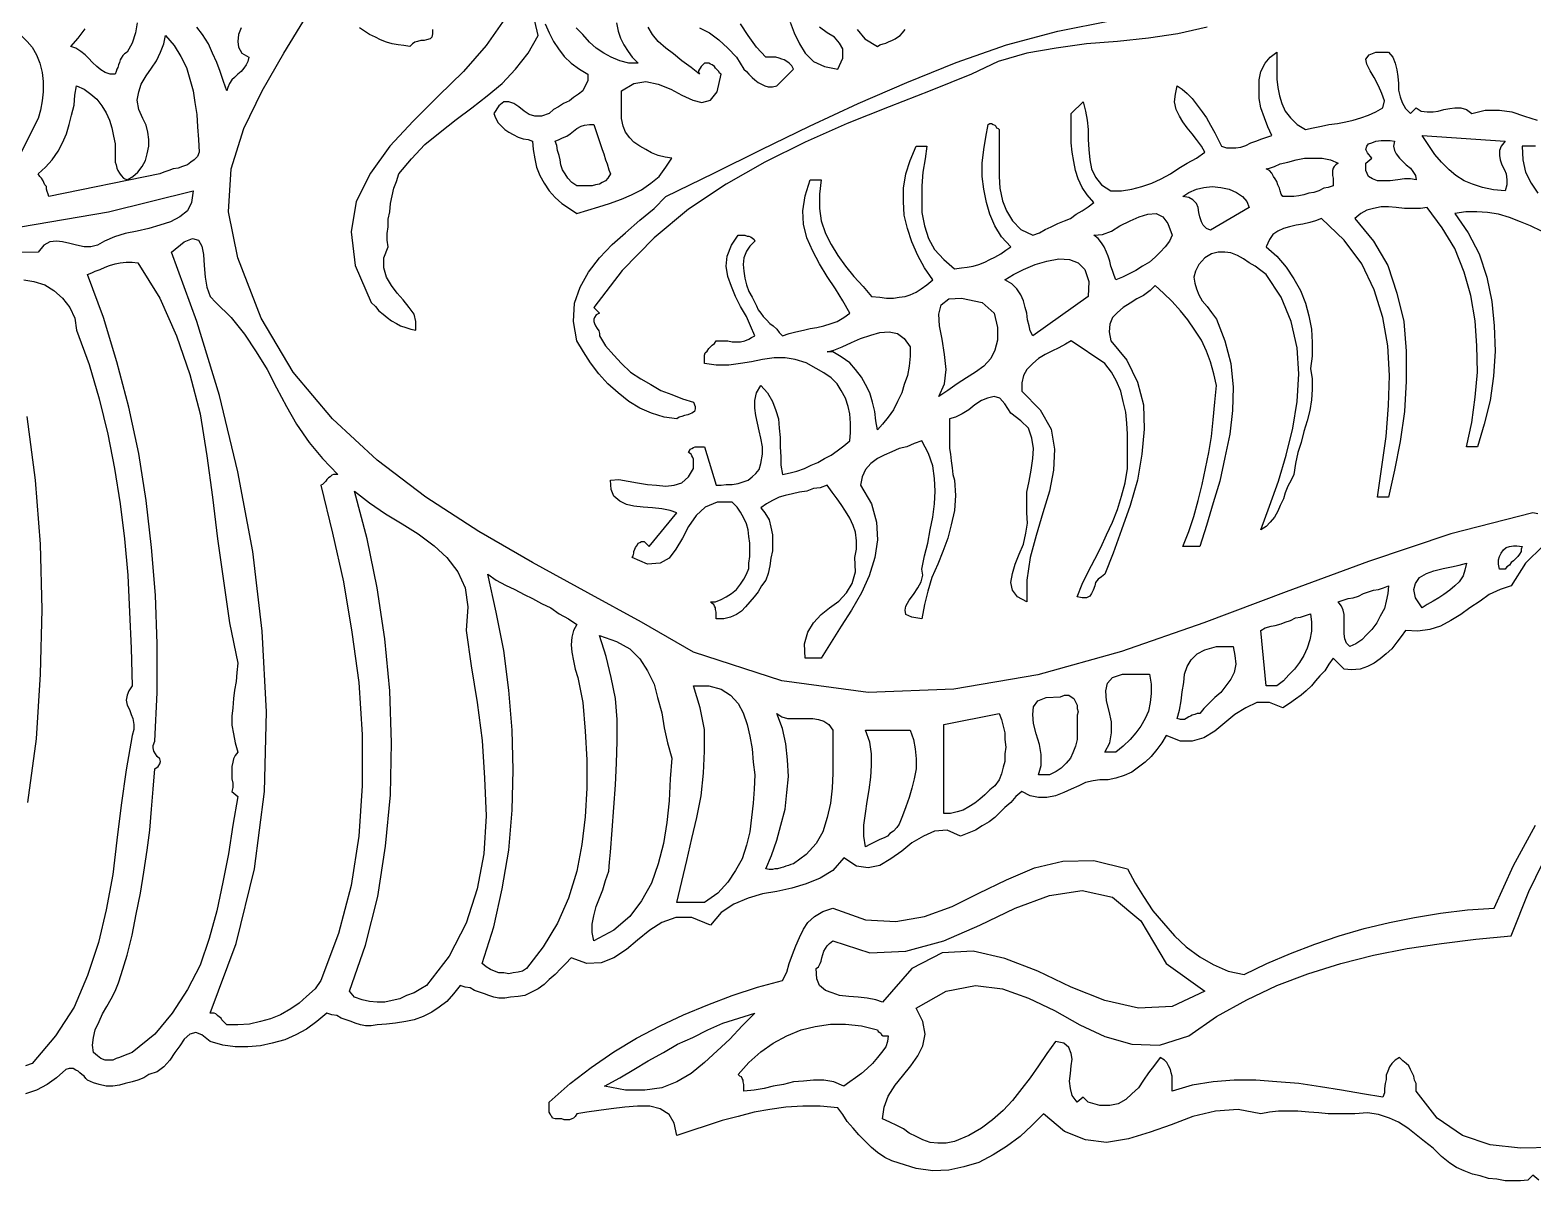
# Model space of a CAD drawing. Extents: x 0.03 to 9.22, y 0.02 to 5.11.
# Drawn here: x 3.216 to 5.006, y 0.045 to 1.417 of the extents above; entities that cross this region are included whole.
import ezdxf

# ---------------------------------------------------------------- set-up
doc = ezdxf.new("R2010")
doc.units = 0
doc.layers.add('1', color=7, linetype='Continuous')

msp = doc.modelspace()

# ---------------------------------------------------------------- linework, layer by layer
for points in [[(3.695, 1.417), (3.695, 1.412), (3.694, 1.408), (3.692, 1.406), (3.688, 1.405), (3.685, 1.404), (3.681, 1.404), (3.677, 1.403), (3.674, 1.402), (3.671, 1.4), (3.668, 1.397), (3.661, 1.398), (3.654, 1.399), (3.647, 1.4), (3.64, 1.402), (3.633, 1.405), (3.627, 1.408), (3.62, 1.411), (3.614, 1.415), (3.608, 1.419)], [(4.618, 1.42), (4.583, 1.412), (4.548, 1.407), (4.511, 1.403), (4.474, 1.4), (4.438, 1.395), (4.403, 1.389), (4.369, 1.379), (4.337, 1.364), (4.288, 1.344), (4.239, 1.325), (4.189, 1.305), (4.139, 1.283), (4.091, 1.259), (4.045, 1.233), (4, 1.203), (3.959, 1.169), (3.921, 1.13), (3.887, 1.086), (3.894, 1.079), (3.89, 1.077), (3.888, 1.074), (3.887, 1.072), (3.887, 1.069), (3.888, 1.067), (3.889, 1.064), (3.891, 1.061), (3.893, 1.058), (3.894, 1.055), (3.894, 1.052), (3.901, 1.04), (3.911, 1.029), (3.92, 1.019), (3.931, 1.009), (3.943, 1.001), (3.955, 0.994), (3.967, 0.987), (3.98, 0.982), (3.993, 0.977), (4.006, 0.973), (4.008, 0.968), (4.008, 0.965), (4.007, 0.962), (4.004, 0.96), (4.002, 0.959), (3.999, 0.958), (3.995, 0.957), (3.992, 0.956), (3.989, 0.955), (3.986, 0.953), (3.971, 0.955), (3.956, 0.96), (3.942, 0.966), (3.929, 0.974), (3.916, 0.984), (3.904, 0.995), (3.893, 1.007), (3.883, 1.02), (3.875, 1.033), (3.867, 1.046), (3.863, 1.069), (3.864, 1.091), (3.871, 1.11), (3.881, 1.128), (3.894, 1.145), (3.909, 1.161), (3.925, 1.175), (3.942, 1.19), (3.959, 1.204), (3.973, 1.218), (4.03, 1.246), (4.087, 1.274), (4.144, 1.302), (4.202, 1.329), (4.26, 1.354), (4.319, 1.378), (4.379, 1.399), (4.44, 1.415), (4.504, 1.428)], [(5.016, 1.177), (5.003, 1.183), (4.991, 1.188), (4.978, 1.193), (4.965, 1.197), (4.952, 1.199), (4.939, 1.2), (4.926, 1.2), (4.913, 1.198), (4.929, 1.175), (4.942, 1.15), (4.951, 1.122), (4.957, 1.093), (4.96, 1.064), (4.961, 1.034), (4.959, 1.004), (4.955, 0.975), (4.948, 0.947), (4.94, 0.92), (4.927, 0.92), (4.933, 0.949), (4.937, 0.979), (4.94, 1.009), (4.939, 1.04), (4.937, 1.07), (4.932, 1.1), (4.924, 1.128), (4.913, 1.156), (4.898, 1.181), (4.88, 1.205), (4.872, 1.204), (4.862, 1.204), (4.853, 1.204), (4.843, 1.205), (4.834, 1.206), (4.825, 1.206), (4.816, 1.204), (4.808, 1.202), (4.801, 1.198), (4.794, 1.192), (4.816, 1.165), (4.833, 1.136), (4.844, 1.103), (4.852, 1.069), (4.855, 1.034), (4.855, 0.998), (4.853, 0.962), (4.848, 0.926), (4.841, 0.892), (4.834, 0.86), (4.821, 0.86), (4.826, 0.896), (4.831, 0.932), (4.834, 0.969), (4.835, 1.005), (4.833, 1.04), (4.827, 1.074), (4.817, 1.107), (4.802, 1.138), (4.781, 1.166), (4.754, 1.192), (4.747, 1.189), (4.74, 1.187), (4.732, 1.185), (4.724, 1.184), (4.716, 1.182), (4.709, 1.18), (4.702, 1.177), (4.696, 1.173), (4.692, 1.167), (4.688, 1.158), (4.701, 1.147), (4.712, 1.134), (4.721, 1.12), (4.729, 1.106), (4.735, 1.091), (4.739, 1.076), (4.742, 1.06), (4.743, 1.044), (4.743, 1.028), (4.741, 1.013), (4.743, 1.001), (4.743, 0.988), (4.742, 0.976), (4.74, 0.963), (4.737, 0.951), (4.733, 0.938), (4.73, 0.925), (4.726, 0.913), (4.723, 0.9), (4.721, 0.887), (4.718, 0.88), (4.714, 0.873), (4.711, 0.865), (4.709, 0.858), (4.705, 0.85), (4.702, 0.843), (4.698, 0.836), (4.693, 0.83), (4.688, 0.825), (4.682, 0.821), (4.692, 0.849), (4.703, 0.879), (4.712, 0.91), (4.72, 0.942), (4.725, 0.974), (4.727, 1.007), (4.725, 1.038), (4.718, 1.069), (4.706, 1.098), (4.688, 1.125), (4.682, 1.13), (4.675, 1.135), (4.668, 1.139), (4.661, 1.144), (4.654, 1.148), (4.646, 1.151), (4.639, 1.152), (4.631, 1.152), (4.623, 1.15), (4.615, 1.145), (4.608, 1.137), (4.604, 1.129), (4.602, 1.122), (4.603, 1.115), (4.605, 1.108), (4.608, 1.101), (4.612, 1.094), (4.618, 1.087), (4.623, 1.08), (4.629, 1.072), (4.639, 1.046), (4.646, 1.019), (4.649, 0.991), (4.648, 0.963), (4.645, 0.935), (4.639, 0.907), (4.633, 0.879), (4.625, 0.853), (4.617, 0.826), (4.609, 0.801), (4.589, 0.801), (4.596, 0.819), (4.602, 0.837), (4.607, 0.856), (4.612, 0.875), (4.616, 0.894), (4.62, 0.913), (4.623, 0.932), (4.625, 0.952), (4.627, 0.973), (4.629, 0.993), (4.626, 1.007), (4.622, 1.021), (4.617, 1.034), (4.611, 1.047), (4.603, 1.059), (4.595, 1.071), (4.586, 1.082), (4.576, 1.093), (4.566, 1.103), (4.556, 1.112), (4.55, 1.106), (4.542, 1.1), (4.534, 1.096), (4.526, 1.091), (4.518, 1.086), (4.511, 1.08), (4.505, 1.074), (4.502, 1.066), (4.501, 1.057), (4.503, 1.046), (4.522, 1.023), (4.535, 0.997), (4.542, 0.97), (4.543, 0.941), (4.54, 0.911), (4.535, 0.88), (4.526, 0.85), (4.516, 0.821), (4.506, 0.793), (4.496, 0.768), (4.492, 0.765), (4.488, 0.762), (4.485, 0.758), (4.484, 0.754), (4.482, 0.749), (4.48, 0.745), (4.478, 0.742), (4.474, 0.74), (4.469, 0.74), (4.463, 0.741), (4.469, 0.756), (4.476, 0.771), (4.484, 0.786), (4.491, 0.8), (4.498, 0.815), (4.505, 0.83), (4.511, 0.845), (4.516, 0.861), (4.52, 0.877), (4.523, 0.894), (4.523, 0.907), (4.523, 0.921), (4.523, 0.935), (4.522, 0.948), (4.521, 0.961), (4.518, 0.974), (4.515, 0.986), (4.51, 0.998), (4.504, 1.009), (4.496, 1.019), (4.456, 1.046), (4.449, 1.042), (4.441, 1.038), (4.433, 1.034), (4.425, 1.03), (4.417, 1.025), (4.41, 1.019), (4.403, 1.012), (4.399, 1.005), (4.397, 0.996), (4.397, 0.986), (4.419, 0.964), (4.432, 0.941), (4.436, 0.917), (4.435, 0.892), (4.43, 0.867), (4.422, 0.841), (4.414, 0.814), (4.407, 0.788), (4.403, 0.761), (4.403, 0.735), (4.392, 0.741), (4.386, 0.749), (4.384, 0.758), (4.386, 0.769), (4.389, 0.78), (4.394, 0.792), (4.399, 0.804), (4.402, 0.817), (4.404, 0.829), (4.403, 0.841), (4.403, 0.853), (4.403, 0.866), (4.406, 0.879), (4.408, 0.892), (4.41, 0.906), (4.411, 0.918), (4.409, 0.93), (4.405, 0.942), (4.396, 0.951), (4.384, 0.96), (4.377, 0.971), (4.371, 0.978), (4.364, 0.98), (4.356, 0.978), (4.349, 0.975), (4.341, 0.97), (4.334, 0.964), (4.326, 0.959), (4.318, 0.955), (4.311, 0.953), (4.311, 0.948), (4.311, 0.941), (4.311, 0.934), (4.311, 0.927), (4.311, 0.918), (4.312, 0.911), (4.313, 0.903), (4.314, 0.895), (4.315, 0.887), (4.317, 0.88), (4.318, 0.862), (4.317, 0.844), (4.313, 0.827), (4.309, 0.811), (4.303, 0.795), (4.297, 0.78), (4.29, 0.764), (4.285, 0.748), (4.281, 0.732), (4.278, 0.715), (4.266, 0.717), (4.259, 0.72), (4.258, 0.725), (4.259, 0.73), (4.263, 0.737), (4.268, 0.744), (4.273, 0.752), (4.277, 0.759), (4.279, 0.767), (4.278, 0.774), (4.281, 0.79), (4.285, 0.805), (4.288, 0.821), (4.291, 0.836), (4.293, 0.852), (4.294, 0.867), (4.293, 0.882), (4.291, 0.897), (4.286, 0.912), (4.278, 0.927), (4.269, 0.924), (4.26, 0.92), (4.251, 0.918), (4.242, 0.914), (4.233, 0.91), (4.225, 0.906), (4.217, 0.9), (4.211, 0.893), (4.207, 0.884), (4.205, 0.874), (4.218, 0.852), (4.224, 0.83), (4.225, 0.809), (4.222, 0.788), (4.215, 0.766), (4.206, 0.746), (4.194, 0.725), (4.182, 0.706), (4.17, 0.687), (4.158, 0.668), (4.139, 0.668), (4.138, 0.685), (4.142, 0.699), (4.149, 0.71), (4.158, 0.72), (4.168, 0.728), (4.179, 0.736), (4.188, 0.746), (4.195, 0.757), (4.199, 0.771), (4.198, 0.788), (4.2, 0.798), (4.2, 0.808), (4.199, 0.818), (4.196, 0.826), (4.192, 0.835), (4.187, 0.843), (4.182, 0.851), (4.177, 0.858), (4.171, 0.866), (4.165, 0.874), (4.157, 0.871), (4.149, 0.87), (4.141, 0.867), (4.132, 0.866), (4.124, 0.864), (4.115, 0.862), (4.108, 0.86), (4.1, 0.856), (4.093, 0.852), (4.086, 0.847), (4.091, 0.841), (4.096, 0.833), (4.098, 0.824), (4.1, 0.815), (4.1, 0.806), (4.1, 0.796), (4.098, 0.787), (4.097, 0.778), (4.095, 0.769), (4.092, 0.761), (4.087, 0.754), (4.083, 0.747), (4.078, 0.741), (4.073, 0.735), (4.068, 0.729), (4.063, 0.724), (4.057, 0.72), (4.05, 0.717), (4.042, 0.715), (4.033, 0.715), (4.033, 0.718), (4.033, 0.721), (4.033, 0.723), (4.032, 0.726), (4.032, 0.728), (4.031, 0.73), (4.03, 0.732), (4.028, 0.733), (4.026, 0.735), (4.032, 0.735), (4.039, 0.738), (4.045, 0.741), (4.051, 0.745), (4.057, 0.75), (4.062, 0.756), (4.066, 0.762), (4.069, 0.768), (4.072, 0.775), (4.072, 0.781), (4.073, 0.789), (4.073, 0.798), (4.073, 0.805), (4.072, 0.813), (4.071, 0.821), (4.069, 0.828), (4.066, 0.835), (4.062, 0.842), (4.058, 0.848), (4.052, 0.854), (4.034, 0.854), (4.02, 0.848), (4.009, 0.838), (4, 0.825), (3.993, 0.811), (3.985, 0.798), (3.977, 0.787), (3.966, 0.781), (3.951, 0.78), (3.933, 0.788), (3.934, 0.79), (3.935, 0.793), (3.935, 0.795), (3.936, 0.798), (3.937, 0.8), (3.939, 0.803), (3.94, 0.805), (3.942, 0.806), (3.944, 0.807), (3.947, 0.807), (3.953, 0.801), (3.986, 0.841), (3.978, 0.844), (3.968, 0.846), (3.957, 0.847), (3.946, 0.848), (3.935, 0.849), (3.926, 0.851), (3.918, 0.855), (3.911, 0.861), (3.908, 0.869), (3.907, 0.88), (3.917, 0.881), (3.928, 0.879), (3.939, 0.877), (3.951, 0.875), (3.962, 0.874), (3.973, 0.873), (3.983, 0.874), (3.992, 0.877), (4, 0.884), (4.006, 0.894), (4.006, 0.896), (4.006, 0.899), (4.006, 0.902), (4.006, 0.905), (4.005, 0.907), (4.004, 0.909), (4.003, 0.911), (4.002, 0.912), (4, 0.913), (4.001, 0.915), (4.002, 0.917), (4.004, 0.918), (4.006, 0.919), (4.008, 0.92), (4.011, 0.92), (4.014, 0.92), (4.016, 0.92), (4.019, 0.92), (4.033, 0.874), (4.039, 0.874), (4.045, 0.875), (4.052, 0.875), (4.059, 0.876), (4.065, 0.878), (4.071, 0.88), (4.076, 0.884), (4.08, 0.888), (4.084, 0.893), (4.086, 0.9), (4.088, 0.911), (4.088, 0.92), (4.086, 0.93), (4.084, 0.939), (4.082, 0.948), (4.08, 0.957), (4.079, 0.966), (4.079, 0.975), (4.081, 0.984), (4.086, 0.993), (4.094, 0.984), (4.1, 0.974), (4.104, 0.963), (4.107, 0.953), (4.108, 0.942), (4.109, 0.931), (4.109, 0.92), (4.11, 0.908), (4.11, 0.898), (4.112, 0.887), (4.121, 0.889), (4.129, 0.891), (4.138, 0.894), (4.146, 0.898), (4.154, 0.901), (4.162, 0.906), (4.17, 0.91), (4.177, 0.915), (4.185, 0.921), (4.192, 0.927), (4.193, 0.937), (4.193, 0.948), (4.192, 0.959), (4.19, 0.968), (4.187, 0.978), (4.182, 0.987), (4.177, 0.995), (4.17, 1.002), (4.161, 1.008), (4.152, 1.013), (4.14, 1.02), (4.127, 1.024), (4.115, 1.026), (4.102, 1.026), (4.088, 1.024), (4.075, 1.021), (4.062, 1.019), (4.048, 1.017), (4.033, 1.017), (4.019, 1.019), (4.019, 1.023), (4.019, 1.026), (4.019, 1.029), (4.02, 1.032), (4.022, 1.034), (4.024, 1.037), (4.026, 1.039), (4.028, 1.041), (4.031, 1.043), (4.033, 1.046), (4.037, 1.046), (4.042, 1.046), (4.047, 1.046), (4.052, 1.045), (4.057, 1.045), (4.062, 1.045), (4.067, 1.046), (4.072, 1.048), (4.075, 1.05), (4.079, 1.052), (4.074, 1.064), (4.069, 1.075), (4.062, 1.087), (4.056, 1.099), (4.051, 1.111), (4.047, 1.123), (4.045, 1.135), (4.046, 1.147), (4.051, 1.16), (4.059, 1.172), (4.062, 1.172), (4.065, 1.172), (4.067, 1.172), (4.07, 1.171), (4.072, 1.171), (4.074, 1.17), (4.076, 1.169), (4.078, 1.167), (4.079, 1.165), (4.073, 1.159), (4.069, 1.153), (4.066, 1.145), (4.065, 1.137), (4.066, 1.129), (4.067, 1.121), (4.069, 1.113), (4.072, 1.105), (4.076, 1.098), (4.079, 1.092), (4.081, 1.088), (4.083, 1.083), (4.086, 1.079), (4.089, 1.075), (4.093, 1.071), (4.097, 1.067), (4.101, 1.064), (4.105, 1.06), (4.108, 1.056), (4.112, 1.052), (4.12, 1.055), (4.128, 1.057), (4.137, 1.059), (4.145, 1.061), (4.153, 1.062), (4.161, 1.064), (4.17, 1.067), (4.177, 1.069), (4.185, 1.074), (4.192, 1.079), (4.184, 1.094), (4.175, 1.108), (4.165, 1.123), (4.156, 1.138), (4.148, 1.153), (4.141, 1.169), (4.137, 1.185), (4.136, 1.201), (4.139, 1.219), (4.145, 1.238), (4.158, 1.238), (4.156, 1.221), (4.156, 1.204), (4.158, 1.189), (4.163, 1.174), (4.17, 1.161), (4.178, 1.148), (4.187, 1.135), (4.197, 1.123), (4.208, 1.111), (4.218, 1.099), (4.228, 1.098), (4.236, 1.097), (4.244, 1.097), (4.251, 1.098), (4.258, 1.099), (4.264, 1.101), (4.271, 1.104), (4.277, 1.108), (4.284, 1.113), (4.291, 1.119), (4.281, 1.133), (4.273, 1.148), (4.266, 1.164), (4.261, 1.18), (4.257, 1.196), (4.256, 1.212), (4.256, 1.228), (4.259, 1.245), (4.264, 1.261), (4.271, 1.278), (4.284, 1.278), (4.282, 1.263), (4.279, 1.247), (4.278, 1.231), (4.278, 1.215), (4.278, 1.199), (4.281, 1.183), (4.286, 1.168), (4.293, 1.155), (4.304, 1.143), (4.317, 1.132), (4.325, 1.133), (4.332, 1.134), (4.339, 1.135), (4.346, 1.137), (4.353, 1.14), (4.359, 1.143), (4.365, 1.146), (4.372, 1.15), (4.378, 1.154), (4.384, 1.158), (4.373, 1.17), (4.365, 1.183), (4.359, 1.197), (4.355, 1.211), (4.352, 1.227), (4.35, 1.242), (4.35, 1.258), (4.352, 1.274), (4.354, 1.289), (4.357, 1.304), (4.359, 1.305), (4.361, 1.305), (4.363, 1.304), (4.365, 1.303), (4.366, 1.302), (4.367, 1.3), (4.369, 1.299), (4.37, 1.298), (4.37, 1.285), (4.37, 1.271), (4.37, 1.257), (4.37, 1.242), (4.371, 1.228), (4.374, 1.213), (4.379, 1.201), (4.386, 1.189), (4.396, 1.179), (4.41, 1.172), (4.418, 1.175), (4.425, 1.179), (4.432, 1.182), (4.44, 1.186), (4.448, 1.189), (4.455, 1.192), (4.462, 1.197), (4.469, 1.201), (4.476, 1.206), (4.483, 1.211), (4.475, 1.22), (4.469, 1.229), (4.464, 1.239), (4.461, 1.249), (4.459, 1.26), (4.457, 1.271), (4.456, 1.282), (4.456, 1.294), (4.456, 1.306), (4.456, 1.317), (4.47, 1.331), (4.473, 1.32), (4.475, 1.309), (4.476, 1.298), (4.476, 1.286), (4.477, 1.274), (4.478, 1.262), (4.48, 1.251), (4.485, 1.241), (4.492, 1.232), (4.503, 1.225), (4.516, 1.225), (4.528, 1.227), (4.54, 1.23), (4.552, 1.234), (4.563, 1.239), (4.574, 1.245), (4.584, 1.252), (4.594, 1.258), (4.605, 1.264), (4.615, 1.271), (4.611, 1.278), (4.605, 1.286), (4.6, 1.293), (4.594, 1.3), (4.589, 1.307), (4.585, 1.314), (4.581, 1.322), (4.579, 1.331), (4.58, 1.34), (4.582, 1.35), (4.588, 1.346), (4.594, 1.341), (4.6, 1.335), (4.606, 1.327), (4.612, 1.319), (4.617, 1.312), (4.622, 1.303), (4.627, 1.294), (4.631, 1.286), (4.635, 1.278), (4.641, 1.276), (4.646, 1.276), (4.652, 1.276), (4.658, 1.277), (4.664, 1.279), (4.67, 1.282), (4.676, 1.284), (4.683, 1.287), (4.689, 1.289), (4.695, 1.291), (4.69, 1.301), (4.686, 1.312), (4.682, 1.324), (4.68, 1.335), (4.68, 1.346), (4.68, 1.357), (4.682, 1.367), (4.687, 1.377), (4.693, 1.384), (4.701, 1.39)], [(4.701, 1.39), (4.701, 1.379), (4.701, 1.369), (4.701, 1.358), (4.702, 1.348), (4.704, 1.338), (4.707, 1.329), (4.711, 1.32), (4.717, 1.312), (4.725, 1.304), (4.735, 1.298), (4.744, 1.3), (4.754, 1.302), (4.763, 1.304), (4.773, 1.305), (4.783, 1.307), (4.792, 1.309), (4.801, 1.312), (4.81, 1.315), (4.819, 1.319), (4.827, 1.324), (4.829, 1.332), (4.826, 1.341), (4.822, 1.35), (4.817, 1.36), (4.812, 1.368), (4.808, 1.376), (4.807, 1.382), (4.811, 1.387), (4.819, 1.39), (4.834, 1.39), (4.839, 1.384), (4.842, 1.377), (4.844, 1.369), (4.845, 1.361), (4.846, 1.353), (4.846, 1.345), (4.848, 1.337), (4.85, 1.33), (4.854, 1.323), (4.86, 1.317), (4.867, 1.324), (4.873, 1.32), (4.88, 1.319), (4.887, 1.319), (4.893, 1.32), (4.9, 1.322), (4.907, 1.323), (4.913, 1.324), (4.92, 1.324), (4.927, 1.322), (4.933, 1.317), (4.949, 1.321), (4.966, 1.321), (4.981, 1.319), (4.996, 1.314), (5.011, 1.309)], [(5.009, 1.278), (4.993, 1.278), (4.994, 1.262), (4.997, 1.247), (5.004, 1.234), (5.012, 1.222)], [(5.018, 0.802), (4.997, 0.781), (4.98, 0.754), (4.967, 0.75), (4.954, 0.744), (4.943, 0.736), (4.931, 0.728), (4.92, 0.72), (4.908, 0.713), (4.896, 0.706), (4.883, 0.702), (4.869, 0.7), (4.854, 0.701), (4.849, 0.694), (4.844, 0.687), (4.838, 0.679), (4.831, 0.673), (4.824, 0.667), (4.817, 0.662), (4.809, 0.658), (4.8, 0.655), (4.79, 0.654), (4.781, 0.655), (4.768, 0.668), (4.763, 0.661), (4.758, 0.653), (4.752, 0.647), (4.747, 0.641), (4.742, 0.635), (4.736, 0.629), (4.73, 0.624), (4.723, 0.619), (4.716, 0.614), (4.708, 0.609), (4.692, 0.615), (4.677, 0.615), (4.664, 0.609), (4.651, 0.601), (4.639, 0.591), (4.627, 0.581), (4.614, 0.573), (4.6, 0.569), (4.586, 0.569), (4.569, 0.576), (4.564, 0.567), (4.558, 0.559), (4.551, 0.551), (4.544, 0.544), (4.536, 0.538), (4.528, 0.532), (4.519, 0.528), (4.509, 0.525), (4.5, 0.523), (4.49, 0.523), (4.482, 0.522), (4.473, 0.52), (4.465, 0.516), (4.456, 0.512), (4.447, 0.508), (4.437, 0.504), (4.427, 0.502), (4.417, 0.502), (4.407, 0.504), (4.397, 0.509), (4.39, 0.503), (4.384, 0.496), (4.377, 0.49), (4.371, 0.484), (4.365, 0.478), (4.358, 0.473), (4.35, 0.468), (4.342, 0.463), (4.334, 0.46), (4.324, 0.456), (4.308, 0.463), (4.293, 0.462), (4.28, 0.456), (4.266, 0.448), (4.254, 0.438), (4.241, 0.429), (4.228, 0.421), (4.214, 0.418), (4.2, 0.42), (4.185, 0.43), (4.172, 0.415), (4.157, 0.406), (4.14, 0.399), (4.123, 0.394), (4.105, 0.39), (4.088, 0.387), (4.071, 0.382), (4.054, 0.375), (4.039, 0.365), (4.026, 0.35), (4.004, 0.359), (3.985, 0.359), (3.968, 0.353), (3.954, 0.344), (3.939, 0.332), (3.926, 0.321), (3.911, 0.311), (3.896, 0.305), (3.879, 0.304), (3.86, 0.311), (3.854, 0.304), (3.848, 0.298), (3.841, 0.291), (3.834, 0.285), (3.828, 0.279), (3.821, 0.274), (3.813, 0.27), (3.805, 0.266), (3.797, 0.265), (3.788, 0.264), (3.781, 0.263), (3.774, 0.263), (3.768, 0.264), (3.762, 0.266), (3.757, 0.268), (3.751, 0.27), (3.745, 0.272), (3.74, 0.275), (3.734, 0.276), (3.728, 0.278), (3.72, 0.268), (3.712, 0.259), (3.703, 0.252), (3.694, 0.246), (3.684, 0.241), (3.673, 0.237), (3.663, 0.235), (3.651, 0.233), (3.64, 0.232), (3.629, 0.231), (3.622, 0.23), (3.615, 0.23), (3.609, 0.231), (3.603, 0.233), (3.598, 0.235), (3.592, 0.237), (3.586, 0.239), (3.581, 0.242), (3.575, 0.243), (3.569, 0.245), (3.557, 0.235), (3.545, 0.226), (3.532, 0.219), (3.519, 0.213), (3.504, 0.209), (3.49, 0.206), (3.475, 0.205), (3.46, 0.205), (3.445, 0.207), (3.43, 0.211), (3.42, 0.219), (3.413, 0.222), (3.406, 0.22), (3.399, 0.214), (3.394, 0.206), (3.388, 0.198), (3.382, 0.189), (3.375, 0.181), (3.367, 0.175), (3.357, 0.172), (3.351, 0.168), (3.344, 0.165), (3.337, 0.163), (3.329, 0.161), (3.322, 0.159), (3.314, 0.158), (3.306, 0.158), (3.298, 0.16), (3.291, 0.162), (3.284, 0.165), (3.282, 0.167), (3.28, 0.17), (3.277, 0.172), (3.275, 0.174), (3.273, 0.176), (3.27, 0.177), (3.267, 0.179), (3.264, 0.179), (3.262, 0.179), (3.258, 0.178), (3.247, 0.168), (3.236, 0.16), (3.223, 0.153), (3.21, 0.149)], [(5.013, 0.046), (5.006, 0.052), (5, 0.046), (4.991, 0.045), (4.982, 0.045), (4.973, 0.045), (4.963, 0.047), (4.953, 0.048), (4.943, 0.051), (4.934, 0.053), (4.924, 0.057), (4.915, 0.061), (4.907, 0.066), (4.897, 0.074), (4.887, 0.084), (4.877, 0.092), (4.867, 0.1), (4.857, 0.108), (4.846, 0.115), (4.835, 0.12), (4.822, 0.124), (4.809, 0.126), (4.794, 0.125), (4.784, 0.125), (4.774, 0.125), (4.762, 0.125), (4.751, 0.126), (4.739, 0.127), (4.726, 0.128), (4.714, 0.128), (4.703, 0.128), (4.692, 0.127), (4.682, 0.125), (4.655, 0.13), (4.628, 0.128), (4.601, 0.122), (4.575, 0.112), (4.55, 0.103), (4.524, 0.095), (4.498, 0.091), (4.473, 0.094), (4.448, 0.104), (4.423, 0.125), (4.409, 0.111), (4.395, 0.098), (4.379, 0.086), (4.363, 0.076), (4.346, 0.067), (4.328, 0.062), (4.31, 0.058), (4.291, 0.057), (4.271, 0.06), (4.251, 0.066), (4.242, 0.069), (4.234, 0.073), (4.225, 0.079), (4.218, 0.085), (4.21, 0.093), (4.203, 0.1), (4.196, 0.108), (4.189, 0.116), (4.184, 0.124), (4.178, 0.132), (4.157, 0.134), (4.136, 0.134), (4.116, 0.133), (4.097, 0.13), (4.078, 0.127), (4.059, 0.122), (4.04, 0.117), (4.022, 0.111), (4.004, 0.105), (3.986, 0.099), (3.983, 0.114), (3.977, 0.124), (3.966, 0.131), (3.954, 0.134), (3.939, 0.134), (3.924, 0.133), (3.908, 0.131), (3.893, 0.129), (3.879, 0.127), (3.867, 0.125), (3.865, 0.122), (3.863, 0.12), (3.861, 0.119), (3.858, 0.118), (3.855, 0.118), (3.852, 0.118), (3.849, 0.119), (3.846, 0.119), (3.843, 0.119), (3.841, 0.119), (3.838, 0.12), (3.837, 0.122), (3.836, 0.123), (3.835, 0.125), (3.834, 0.127), (3.834, 0.13), (3.834, 0.133), (3.834, 0.136), (3.834, 0.139), (3.859, 0.161), (3.884, 0.18), (3.911, 0.199), (3.938, 0.215), (3.966, 0.23), (3.994, 0.243), (4.023, 0.255), (4.052, 0.266), (4.082, 0.276), (4.112, 0.284), (4.117, 0.294), (4.12, 0.304), (4.124, 0.315), (4.128, 0.325), (4.132, 0.335), (4.137, 0.345), (4.142, 0.353), (4.15, 0.36), (4.16, 0.366), (4.172, 0.37), (4.211, 0.356), (4.247, 0.354), (4.281, 0.36), (4.314, 0.372), (4.346, 0.388), (4.379, 0.404), (4.412, 0.418), (4.446, 0.426), (4.483, 0.427), (4.523, 0.417), (4.532, 0.4), (4.542, 0.384), (4.553, 0.367), (4.566, 0.352), (4.579, 0.337), (4.593, 0.324), (4.609, 0.312), (4.625, 0.303), (4.643, 0.295), (4.662, 0.291), (4.689, 0.304), (4.717, 0.316), (4.746, 0.327), (4.775, 0.337), (4.805, 0.346), (4.835, 0.353), (4.865, 0.359), (4.896, 0.364), (4.928, 0.368), (4.96, 0.37), (4.983, 0.421), (5.009, 0.469)]]:
    msp.add_lwpolyline(points)
at = {"layer": '1'}
for points in [[(5.012, 0.84), (5.006, 0.841), (4.908, 0.816), (4.81, 0.783), (4.712, 0.747), (4.614, 0.71), (4.516, 0.676), (4.416, 0.648), (4.316, 0.631), (4.214, 0.627), (4.111, 0.641), (4.006, 0.675), (3.944, 0.711), (3.88, 0.746), (3.814, 0.782), (3.75, 0.819), (3.687, 0.86), (3.629, 0.904), (3.576, 0.953), (3.529, 1.009), (3.491, 1.073), (3.463, 1.145), (3.452, 1.2), (3.455, 1.251), (3.47, 1.299), (3.492, 1.344), (3.518, 1.389), (3.545, 1.433)], [(3.331, 1.39), (3.328, 1.388), (3.326, 1.386), (3.324, 1.383), (3.323, 1.381), (3.322, 1.378), (3.321, 1.375), (3.32, 1.372), (3.319, 1.37), (3.318, 1.367), (3.317, 1.364), (3.311, 1.364), (3.305, 1.366), (3.3, 1.369), (3.295, 1.373), (3.29, 1.378), (3.285, 1.383), (3.281, 1.387), (3.276, 1.391), (3.27, 1.395), (3.264, 1.397), (3.273, 1.407), (3.281, 1.418)], [(3.343, 1.425), (3.341, 1.413), (3.337, 1.401), (3.331, 1.39)], [(3.467, 1.419), (3.464, 1.411), (3.463, 1.403), (3.464, 1.396), (3.468, 1.389), (3.476, 1.384), (3.475, 1.379), (3.473, 1.375), (3.47, 1.371), (3.467, 1.367), (3.463, 1.364), (3.459, 1.36), (3.456, 1.357), (3.453, 1.353), (3.451, 1.348), (3.45, 1.344), (3.446, 1.355), (3.442, 1.367), (3.438, 1.378), (3.433, 1.389), (3.428, 1.4), (3.421, 1.411), (3.414, 1.42)], [(3.781, 1.43), (3.759, 1.398), (3.732, 1.367), (3.702, 1.338), (3.672, 1.308), (3.644, 1.278), (3.621, 1.246), (3.604, 1.212), (3.598, 1.176), (3.603, 1.136), (3.622, 1.092), (3.627, 1.087), (3.631, 1.082), (3.636, 1.078), (3.641, 1.074), (3.646, 1.07), (3.652, 1.067), (3.657, 1.064), (3.663, 1.062), (3.669, 1.06), (3.675, 1.059), (3.675, 1.069), (3.673, 1.078), (3.667, 1.086), (3.66, 1.095), (3.653, 1.103), (3.646, 1.112), (3.64, 1.122), (3.637, 1.133), (3.637, 1.145), (3.642, 1.158), (3.641, 1.166), (3.641, 1.174), (3.642, 1.182), (3.642, 1.191), (3.644, 1.2), (3.645, 1.21), (3.647, 1.219), (3.649, 1.228), (3.652, 1.236), (3.655, 1.245), (3.67, 1.263), (3.686, 1.28), (3.704, 1.295), (3.723, 1.31), (3.742, 1.324), (3.76, 1.338), (3.778, 1.353), (3.794, 1.37), (3.809, 1.389), (3.821, 1.41), (3.817, 1.427)], [(3.829, 1.424), (3.834, 1.413), (3.839, 1.403), (3.845, 1.394), (3.852, 1.385), (3.86, 1.377), (3.87, 1.37), (3.88, 1.364), (3.88, 1.356), (3.877, 1.35), (3.874, 1.344), (3.869, 1.34), (3.863, 1.336), (3.858, 1.332), (3.851, 1.329), (3.845, 1.325), (3.839, 1.322), (3.834, 1.317), (3.825, 1.314), (3.817, 1.314), (3.81, 1.316), (3.804, 1.32), (3.798, 1.325), (3.792, 1.329), (3.786, 1.331), (3.78, 1.331), (3.774, 1.326), (3.768, 1.317), (3.77, 1.312), (3.773, 1.306), (3.777, 1.302), (3.781, 1.298), (3.786, 1.295), (3.791, 1.292), (3.797, 1.289), (3.803, 1.287), (3.809, 1.286), (3.814, 1.284), (3.815, 1.274), (3.817, 1.263), (3.819, 1.253), (3.823, 1.243), (3.828, 1.234), (3.834, 1.225), (3.841, 1.217), (3.849, 1.21), (3.858, 1.204), (3.867, 1.198), (3.88, 1.202), (3.893, 1.206), (3.906, 1.21), (3.92, 1.215), (3.932, 1.22), (3.944, 1.226), (3.955, 1.234), (3.965, 1.242), (3.973, 1.253), (3.98, 1.264), (3.972, 1.265), (3.964, 1.267), (3.956, 1.27), (3.949, 1.274), (3.942, 1.278), (3.935, 1.283), (3.93, 1.288), (3.925, 1.295), (3.922, 1.302), (3.92, 1.311), (3.92, 1.344), (3.935, 1.353), (3.949, 1.355), (3.964, 1.352), (3.979, 1.346), (3.992, 1.339), (4.005, 1.333), (4.016, 1.33), (4.026, 1.333), (4.034, 1.343), (4.039, 1.364), (4.037, 1.365), (4.036, 1.367), (4.034, 1.369), (4.032, 1.371), (4.031, 1.373), (4.028, 1.375), (4.026, 1.376), (4.024, 1.377), (4.022, 1.377), (4.019, 1.377), (4.018, 1.376), (4.016, 1.374), (4.015, 1.373), (4.014, 1.371), (4.013, 1.37), (4.012, 1.368), (4.012, 1.366), (4.013, 1.364), (4.003, 1.372), (3.992, 1.38), (3.982, 1.388), (3.973, 1.395), (3.964, 1.403), (3.957, 1.411), (3.952, 1.42)], [(3.914, 1.425), (3.916, 1.415), (3.919, 1.407), (3.923, 1.399), (3.928, 1.391), (3.933, 1.384), (3.94, 1.377), (3.929, 1.377), (3.918, 1.38), (3.908, 1.384), (3.899, 1.389), (3.89, 1.395), (3.882, 1.402), (3.874, 1.411), (3.866, 1.419)], [(4.013, 1.419), (4.025, 1.413), (4.036, 1.405), (4.047, 1.395), (4.057, 1.384), (4.066, 1.37), (4.069, 1.367), (4.072, 1.364), (4.076, 1.36), (4.079, 1.357), (4.083, 1.354), (4.087, 1.352), (4.091, 1.35), (4.095, 1.349), (4.1, 1.349), (4.105, 1.35), (4.125, 1.37), (4.123, 1.374), (4.12, 1.377), (4.117, 1.379), (4.114, 1.381), (4.111, 1.382), (4.108, 1.383), (4.104, 1.384), (4.1, 1.384), (4.096, 1.384), (4.092, 1.384), (4.081, 1.396), (4.071, 1.41), (4.062, 1.424)], [(4.121, 1.426), (4.126, 1.413), (4.132, 1.4), (4.139, 1.389), (4.149, 1.379), (4.162, 1.373), (4.178, 1.37), (4.184, 1.383), (4.184, 1.394), (4.18, 1.401), (4.174, 1.408), (4.165, 1.413), (4.156, 1.42)], [(4.201, 1.417), (4.21, 1.406), (4.225, 1.397), (4.228, 1.399), (4.232, 1.4), (4.235, 1.401), (4.239, 1.403), (4.242, 1.404), (4.246, 1.406), (4.249, 1.408), (4.252, 1.41), (4.255, 1.413), (4.258, 1.417)], [(3.225, 1.311), (3.205, 1.271), (3.158, 1.304), (3.165, 1.314), (3.171, 1.324), (3.177, 1.334), (3.182, 1.344), (3.187, 1.355), (3.191, 1.366), (3.195, 1.377), (3.199, 1.388), (3.202, 1.399), (3.205, 1.41), (3.212, 1.403), (3.218, 1.396), (3.223, 1.387), (3.227, 1.377), (3.23, 1.366), (3.231, 1.355), (3.231, 1.343), (3.23, 1.332), (3.228, 1.321), (3.225, 1.311)], [(3.417, 1.271), (3.415, 1.266), (3.411, 1.262), (3.407, 1.259), (3.403, 1.256), (3.397, 1.254), (3.392, 1.252), (3.386, 1.251), (3.381, 1.249), (3.375, 1.247), (3.37, 1.245), (3.238, 1.218), (3.237, 1.221), (3.236, 1.224), (3.235, 1.227), (3.235, 1.23), (3.233, 1.232), (3.232, 1.235), (3.231, 1.237), (3.229, 1.24), (3.227, 1.242), (3.225, 1.245), (3.234, 1.253), (3.242, 1.262), (3.249, 1.272), (3.254, 1.282), (3.259, 1.293), (3.262, 1.304), (3.265, 1.315), (3.268, 1.327), (3.269, 1.339), (3.271, 1.35), (3.28, 1.346), (3.288, 1.34), (3.295, 1.334), (3.301, 1.326), (3.306, 1.318), (3.31, 1.309), (3.313, 1.3), (3.315, 1.29), (3.317, 1.281), (3.317, 1.271), (3.317, 1.267), (3.317, 1.263), (3.317, 1.259), (3.318, 1.256), (3.319, 1.252), (3.32, 1.249), (3.322, 1.246), (3.324, 1.243), (3.327, 1.24), (3.331, 1.238), (3.338, 1.242), (3.344, 1.247), (3.349, 1.254), (3.353, 1.261), (3.355, 1.269), (3.357, 1.278), (3.357, 1.286), (3.356, 1.295), (3.354, 1.303), (3.35, 1.311), (3.345, 1.322), (3.343, 1.333), (3.345, 1.343), (3.348, 1.352), (3.354, 1.362), (3.36, 1.371), (3.366, 1.38), (3.371, 1.39), (3.375, 1.4), (3.377, 1.41), (3.387, 1.398), (3.395, 1.385), (3.402, 1.372), (3.406, 1.358), (3.41, 1.344), (3.412, 1.33), (3.414, 1.316), (3.415, 1.301), (3.416, 1.286), (3.417, 1.271)], [(3.907, 1.245), (3.904, 1.24), (3.901, 1.237), (3.897, 1.235), (3.894, 1.233), (3.889, 1.232), (3.885, 1.231), (3.881, 1.231), (3.876, 1.231), (3.872, 1.231), (3.867, 1.231), (3.861, 1.235), (3.856, 1.24), (3.853, 1.245), (3.85, 1.25), (3.848, 1.256), (3.847, 1.262), (3.846, 1.267), (3.844, 1.273), (3.843, 1.279), (3.841, 1.284), (3.846, 1.286), (3.85, 1.288), (3.855, 1.29), (3.859, 1.293), (3.863, 1.296), (3.867, 1.299), (3.872, 1.302), (3.876, 1.303), (3.882, 1.304), (3.887, 1.304), (3.889, 1.298), (3.891, 1.292), (3.893, 1.286), (3.895, 1.28), (3.897, 1.274), (3.899, 1.269), (3.901, 1.262), (3.903, 1.257), (3.905, 1.25), (3.907, 1.245)], [(4.973, 1.284), (4.968, 1.278), (4.966, 1.273), (4.966, 1.267), (4.967, 1.262), (4.969, 1.256), (4.972, 1.25), (4.974, 1.245), (4.975, 1.238), (4.975, 1.232), (4.973, 1.225), (4.959, 1.226), (4.946, 1.229), (4.934, 1.233), (4.924, 1.237), (4.914, 1.243), (4.906, 1.25), (4.897, 1.259), (4.889, 1.268), (4.882, 1.279), (4.874, 1.291), (4.973, 1.284)], [(4.841, 1.284), (4.84, 1.278), (4.841, 1.273), (4.843, 1.269), (4.847, 1.264), (4.851, 1.26), (4.855, 1.256), (4.86, 1.252), (4.863, 1.248), (4.866, 1.243), (4.867, 1.238), (4.86, 1.239), (4.853, 1.239), (4.845, 1.238), (4.836, 1.237), (4.828, 1.237), (4.821, 1.237), (4.815, 1.239), (4.81, 1.242), (4.807, 1.249), (4.807, 1.258), (4.814, 1.264), (4.809, 1.27), (4.807, 1.274), (4.808, 1.278), (4.81, 1.281), (4.814, 1.282), (4.819, 1.284), (4.825, 1.285), (4.831, 1.285), (4.836, 1.285), (4.841, 1.284)], [(4.774, 1.258), (4.771, 1.256), (4.769, 1.254), (4.768, 1.252), (4.767, 1.249), (4.767, 1.246), (4.767, 1.243), (4.768, 1.24), (4.768, 1.237), (4.768, 1.234), (4.768, 1.231), (4.762, 1.229), (4.757, 1.228), (4.751, 1.225), (4.745, 1.223), (4.739, 1.222), (4.733, 1.22), (4.727, 1.219), (4.721, 1.218), (4.715, 1.218), (4.708, 1.218), (4.706, 1.221), (4.705, 1.225), (4.704, 1.228), (4.702, 1.232), (4.701, 1.236), (4.699, 1.239), (4.697, 1.242), (4.695, 1.246), (4.692, 1.249), (4.688, 1.251), (4.692, 1.252), (4.698, 1.254), (4.705, 1.257), (4.714, 1.259), (4.724, 1.262), (4.734, 1.264), (4.745, 1.264), (4.755, 1.264), (4.765, 1.262), (4.774, 1.258)], [(3.204, 1.182), (3.309, 1.2), (3.41, 1.225), (3.408, 1.211), (3.403, 1.201), (3.394, 1.194), (3.383, 1.188), (3.37, 1.184), (3.357, 1.18), (3.343, 1.177), (3.329, 1.174), (3.316, 1.17), (3.304, 1.165), (3.296, 1.16), (3.288, 1.158), (3.28, 1.158), (3.271, 1.16), (3.263, 1.162), (3.254, 1.164), (3.247, 1.165), (3.239, 1.164), (3.232, 1.16), (3.225, 1.152), (3.186, 1.151)], [(4.668, 1.205), (4.622, 1.178), (4.617, 1.18), (4.613, 1.184), (4.611, 1.188), (4.609, 1.194), (4.608, 1.199), (4.607, 1.205), (4.605, 1.21), (4.601, 1.214), (4.596, 1.217), (4.589, 1.218), (4.596, 1.223), (4.605, 1.227), (4.614, 1.229), (4.624, 1.23), (4.634, 1.229), (4.644, 1.227), (4.653, 1.223), (4.66, 1.218), (4.665, 1.212), (4.668, 1.205)], [(4.576, 1.172), (4.573, 1.165), (4.568, 1.158), (4.562, 1.152), (4.556, 1.146), (4.549, 1.14), (4.541, 1.135), (4.533, 1.13), (4.525, 1.126), (4.517, 1.122), (4.509, 1.119), (4.507, 1.124), (4.505, 1.13), (4.503, 1.135), (4.502, 1.141), (4.5, 1.147), (4.498, 1.152), (4.495, 1.158), (4.492, 1.163), (4.488, 1.168), (4.483, 1.172), (4.493, 1.173), (4.504, 1.177), (4.514, 1.183), (4.526, 1.189), (4.537, 1.194), (4.547, 1.197), (4.557, 1.198), (4.565, 1.194), (4.571, 1.186), (4.576, 1.172)], [(3.437, 1.092), (3.455, 1.074), (3.471, 1.054), (3.485, 1.033), (3.498, 1.012), (3.509, 0.99), (3.521, 0.968), (3.533, 0.947), (3.548, 0.925), (3.564, 0.906), (3.582, 0.887), (3.579, 0.887), (3.577, 0.887), (3.575, 0.886), (3.573, 0.884), (3.571, 0.883), (3.569, 0.881), (3.568, 0.879), (3.566, 0.877), (3.564, 0.875), (3.562, 0.874), (3.576, 0.817), (3.589, 0.759), (3.599, 0.699), (3.607, 0.639), (3.611, 0.577), (3.611, 0.516), (3.607, 0.456), (3.598, 0.397), (3.583, 0.34), (3.562, 0.284), (3.555, 0.274), (3.545, 0.265), (3.536, 0.257), (3.526, 0.25), (3.514, 0.243), (3.502, 0.238), (3.49, 0.235), (3.477, 0.232), (3.463, 0.231), (3.45, 0.231), (3.448, 0.233), (3.446, 0.235), (3.444, 0.237), (3.443, 0.239), (3.441, 0.24), (3.439, 0.242), (3.437, 0.244), (3.435, 0.245), (3.433, 0.245), (3.43, 0.245), (3.461, 0.328), (3.483, 0.417), (3.495, 0.509), (3.497, 0.604), (3.492, 0.7), (3.481, 0.795), (3.463, 0.89), (3.441, 0.981), (3.414, 1.069), (3.384, 1.152), (3.399, 1.164), (3.409, 1.168), (3.416, 1.166), (3.42, 1.159), (3.422, 1.149), (3.423, 1.136), (3.424, 1.122), (3.426, 1.11), (3.43, 1.099), (3.437, 1.092)], [(3.344, 1.139), (3.37, 1.097), (3.39, 1.052), (3.406, 1.006), (3.418, 0.959), (3.426, 0.909), (3.433, 0.86), (3.439, 0.81), (3.446, 0.76), (3.453, 0.71), (3.463, 0.662), (3.462, 0.651), (3.461, 0.64), (3.459, 0.63), (3.458, 0.62), (3.457, 0.609), (3.456, 0.599), (3.456, 0.588), (3.458, 0.578), (3.46, 0.567), (3.463, 0.556), (3.46, 0.552), (3.458, 0.548), (3.457, 0.544), (3.456, 0.539), (3.456, 0.534), (3.456, 0.529), (3.456, 0.524), (3.457, 0.519), (3.457, 0.514), (3.456, 0.509), (3.463, 0.503), (3.457, 0.469), (3.452, 0.435), (3.445, 0.401), (3.438, 0.367), (3.429, 0.334), (3.418, 0.302), (3.403, 0.273), (3.385, 0.245), (3.364, 0.22), (3.337, 0.198), (3.332, 0.196), (3.327, 0.194), (3.322, 0.192), (3.318, 0.191), (3.314, 0.189), (3.309, 0.189), (3.305, 0.189), (3.3, 0.191), (3.296, 0.194), (3.291, 0.198), (3.29, 0.207), (3.291, 0.216), (3.293, 0.225), (3.298, 0.235), (3.302, 0.244), (3.307, 0.253), (3.312, 0.262), (3.317, 0.271), (3.321, 0.281), (3.324, 0.291), (3.331, 0.314), (3.337, 0.338), (3.342, 0.363), (3.347, 0.388), (3.351, 0.413), (3.355, 0.439), (3.358, 0.463), (3.36, 0.488), (3.362, 0.512), (3.364, 0.536), (3.368, 0.539), (3.37, 0.542), (3.371, 0.545), (3.37, 0.548), (3.367, 0.551), (3.365, 0.554), (3.363, 0.557), (3.362, 0.561), (3.362, 0.564), (3.364, 0.569), (3.367, 0.627), (3.367, 0.685), (3.365, 0.743), (3.36, 0.8), (3.354, 0.856), (3.345, 0.912), (3.333, 0.967), (3.319, 1.021), (3.303, 1.074), (3.284, 1.125), (3.289, 1.127), (3.293, 1.129), (3.299, 1.131), (3.305, 1.134), (3.31, 1.136), (3.317, 1.138), (3.323, 1.139), (3.33, 1.14), (3.337, 1.14), (3.344, 1.139)], [(4.476, 1.099), (4.41, 1.052), (4.407, 1.058), (4.406, 1.064), (4.404, 1.071), (4.403, 1.079), (4.401, 1.086), (4.399, 1.094), (4.396, 1.101), (4.391, 1.108), (4.385, 1.114), (4.377, 1.119), (4.387, 1.125), (4.399, 1.131), (4.413, 1.137), (4.427, 1.141), (4.441, 1.144), (4.454, 1.143), (4.464, 1.139), (4.472, 1.131), (4.477, 1.117), (4.476, 1.099)], [(3.208, 1.119), (3.22, 1.117), (3.233, 1.113), (3.244, 1.106), (3.254, 1.097), (3.263, 1.086), (3.269, 1.073), (3.271, 1.059)], [(4.364, 1.079), (4.368, 1.062), (4.368, 1.047), (4.365, 1.035), (4.36, 1.025), (4.352, 1.016), (4.342, 1.009), (4.331, 1.002), (4.32, 0.995), (4.309, 0.987), (4.298, 0.98), (4.305, 0.995), (4.307, 1.012), (4.305, 1.03), (4.302, 1.048), (4.299, 1.064), (4.298, 1.078), (4.301, 1.089), (4.31, 1.096), (4.325, 1.097), (4.35, 1.092), (4.364, 1.079)], [(3.271, 1.059), (3.286, 1.018), (3.298, 0.977), (3.308, 0.935), (3.316, 0.894), (3.323, 0.852), (3.328, 0.81), (3.332, 0.767), (3.334, 0.723), (3.336, 0.68), (3.337, 0.635), (3.333, 0.629), (3.331, 0.624), (3.33, 0.618), (3.331, 0.612), (3.334, 0.607), (3.336, 0.601), (3.338, 0.596), (3.339, 0.589), (3.339, 0.583), (3.337, 0.576), (3.33, 0.535), (3.324, 0.493), (3.319, 0.451), (3.314, 0.41), (3.306, 0.368), (3.297, 0.329), (3.284, 0.29), (3.268, 0.252), (3.246, 0.218), (3.218, 0.185), (3.21, 0.182)], [(4.264, 1.039), (4.264, 1.028), (4.263, 1.016), (4.261, 1.005), (4.257, 0.994), (4.254, 0.984), (4.249, 0.974), (4.244, 0.964), (4.238, 0.955), (4.231, 0.947), (4.225, 0.94), (4.223, 0.951), (4.222, 0.962), (4.219, 0.973), (4.216, 0.984), (4.211, 0.994), (4.206, 1.003), (4.199, 1.012), (4.192, 1.02), (4.182, 1.027), (4.172, 1.033), (4.165, 1.033), (4.173, 1.035), (4.183, 1.039), (4.194, 1.044), (4.205, 1.049), (4.217, 1.053), (4.228, 1.056), (4.239, 1.057), (4.249, 1.055), (4.257, 1.049), (4.264, 1.039)], [(3.213, 0.496), (3.223, 0.572), (3.228, 0.649), (3.23, 0.726), (3.228, 0.804), (3.222, 0.88), (3.212, 0.956)], [(3.735, 0.701), (3.741, 0.659), (3.748, 0.615), (3.754, 0.57), (3.757, 0.525), (3.759, 0.48), (3.756, 0.435), (3.748, 0.393), (3.735, 0.352), (3.715, 0.313), (3.688, 0.278), (3.681, 0.274), (3.673, 0.269), (3.664, 0.266), (3.656, 0.262), (3.647, 0.26), (3.638, 0.258), (3.629, 0.258), (3.62, 0.259), (3.611, 0.261), (3.602, 0.264), (3.596, 0.271), (3.615, 0.326), (3.63, 0.384), (3.639, 0.444), (3.645, 0.505), (3.646, 0.567), (3.644, 0.629), (3.638, 0.691), (3.629, 0.752), (3.617, 0.81), (3.602, 0.867), (3.62, 0.853), (3.639, 0.84), (3.659, 0.828), (3.678, 0.816), (3.697, 0.802), (3.712, 0.788), (3.725, 0.771), (3.734, 0.752), (3.737, 0.729), (3.735, 0.701)], [(4.993, 0.801), (4.992, 0.798), (4.992, 0.795), (4.99, 0.792), (4.988, 0.789), (4.985, 0.786), (4.983, 0.784), (4.98, 0.782), (4.978, 0.779), (4.975, 0.777), (4.973, 0.774), (4.966, 0.774), (4.965, 0.78), (4.965, 0.785), (4.966, 0.789), (4.968, 0.793), (4.971, 0.797), (4.974, 0.8), (4.978, 0.801), (4.983, 0.802), (4.987, 0.802), (4.993, 0.801)], [(4.927, 0.781), (4.925, 0.773), (4.923, 0.766), (4.918, 0.759), (4.913, 0.754), (4.907, 0.749), (4.9, 0.744), (4.894, 0.74), (4.887, 0.736), (4.88, 0.732), (4.874, 0.728), (4.866, 0.74), (4.864, 0.75), (4.866, 0.757), (4.871, 0.764), (4.879, 0.769), (4.888, 0.772), (4.899, 0.775), (4.909, 0.777), (4.918, 0.779), (4.927, 0.781)], [(3.867, 0.708), (3.863, 0.701), (3.861, 0.693), (3.86, 0.684), (3.861, 0.675), (3.863, 0.665), (3.865, 0.655), (3.868, 0.645), (3.87, 0.635), (3.872, 0.625), (3.874, 0.615), (3.877, 0.581), (3.879, 0.547), (3.879, 0.513), (3.877, 0.479), (3.873, 0.446), (3.867, 0.414), (3.857, 0.382), (3.844, 0.352), (3.827, 0.324), (3.807, 0.298), (3.802, 0.295), (3.797, 0.294), (3.791, 0.293), (3.786, 0.292), (3.78, 0.293), (3.774, 0.293), (3.769, 0.295), (3.764, 0.297), (3.759, 0.3), (3.754, 0.304), (3.768, 0.348), (3.778, 0.393), (3.786, 0.439), (3.79, 0.487), (3.791, 0.535), (3.79, 0.582), (3.786, 0.63), (3.78, 0.677), (3.771, 0.723), (3.761, 0.768), (3.771, 0.761), (3.782, 0.755), (3.793, 0.75), (3.804, 0.744), (3.814, 0.739), (3.825, 0.733), (3.836, 0.728), (3.846, 0.721), (3.857, 0.715), (3.867, 0.708)], [(4.834, 0.754), (4.833, 0.745), (4.831, 0.736), (4.829, 0.727), (4.824, 0.718), (4.82, 0.71), (4.814, 0.702), (4.808, 0.696), (4.802, 0.69), (4.795, 0.685), (4.788, 0.682), (4.784, 0.686), (4.782, 0.691), (4.781, 0.697), (4.781, 0.702), (4.781, 0.708), (4.781, 0.714), (4.781, 0.72), (4.78, 0.725), (4.778, 0.73), (4.774, 0.735), (4.78, 0.737), (4.786, 0.739), (4.792, 0.74), (4.798, 0.742), (4.804, 0.745), (4.81, 0.747), (4.816, 0.749), (4.822, 0.75), (4.828, 0.752), (4.834, 0.754)], [(4.741, 0.721), (4.742, 0.711), (4.742, 0.7), (4.74, 0.69), (4.737, 0.68), (4.733, 0.671), (4.728, 0.663), (4.722, 0.655), (4.715, 0.648), (4.709, 0.641), (4.701, 0.635), (4.688, 0.635), (4.682, 0.701), (4.687, 0.704), (4.694, 0.706), (4.699, 0.707), (4.706, 0.709), (4.711, 0.711), (4.717, 0.713), (4.723, 0.716), (4.729, 0.717), (4.735, 0.719), (4.741, 0.721)], [(3.98, 0.549), (3.978, 0.524), (3.977, 0.498), (3.974, 0.472), (3.97, 0.447), (3.964, 0.423), (3.956, 0.4), (3.944, 0.379), (3.93, 0.36), (3.911, 0.344), (3.887, 0.331), (3.885, 0.341), (3.885, 0.351), (3.887, 0.361), (3.89, 0.372), (3.894, 0.382), (3.898, 0.392), (3.901, 0.403), (3.905, 0.414), (3.906, 0.425), (3.907, 0.437), (3.909, 0.463), (3.911, 0.49), (3.913, 0.517), (3.914, 0.543), (3.915, 0.569), (3.915, 0.595), (3.913, 0.62), (3.908, 0.645), (3.902, 0.67), (3.894, 0.695), (3.914, 0.688), (3.93, 0.679), (3.942, 0.667), (3.951, 0.653), (3.959, 0.637), (3.963, 0.621), (3.968, 0.603), (3.971, 0.585), (3.975, 0.567), (3.98, 0.549)], [(4.649, 0.682), (4.651, 0.671), (4.652, 0.661), (4.65, 0.651), (4.646, 0.643), (4.64, 0.635), (4.634, 0.627), (4.627, 0.621), (4.62, 0.614), (4.614, 0.608), (4.609, 0.602), (4.606, 0.602), (4.603, 0.601), (4.6, 0.6), (4.598, 0.599), (4.596, 0.598), (4.593, 0.596), (4.591, 0.595), (4.588, 0.595), (4.586, 0.595), (4.582, 0.596), (4.585, 0.606), (4.587, 0.617), (4.588, 0.628), (4.59, 0.639), (4.591, 0.649), (4.594, 0.658), (4.599, 0.666), (4.606, 0.673), (4.615, 0.678), (4.629, 0.682), (4.649, 0.682)], [(4.549, 0.649), (4.551, 0.637), (4.551, 0.626), (4.55, 0.615), (4.548, 0.605), (4.544, 0.596), (4.539, 0.587), (4.533, 0.579), (4.526, 0.571), (4.518, 0.563), (4.509, 0.556), (4.496, 0.556), (4.502, 0.567), (4.504, 0.579), (4.504, 0.592), (4.501, 0.605), (4.498, 0.617), (4.497, 0.629), (4.499, 0.638), (4.505, 0.645), (4.517, 0.649), (4.536, 0.649), (4.549, 0.649)], [(4.079, 0.529), (4.078, 0.512), (4.077, 0.495), (4.075, 0.478), (4.073, 0.461), (4.069, 0.445), (4.064, 0.429), (4.056, 0.415), (4.047, 0.401), (4.035, 0.388), (4.019, 0.377), (3.986, 0.377), (3.992, 0.402), (3.998, 0.427), (4.004, 0.453), (4.01, 0.478), (4.015, 0.504), (4.018, 0.531), (4.019, 0.557), (4.019, 0.583), (4.014, 0.609), (4.006, 0.635), (4.024, 0.635), (4.039, 0.631), (4.05, 0.624), (4.059, 0.614), (4.065, 0.603), (4.07, 0.589), (4.073, 0.575), (4.076, 0.56), (4.077, 0.544), (4.079, 0.529)], [(4.463, 0.596), (4.463, 0.587), (4.463, 0.579), (4.463, 0.571), (4.461, 0.563), (4.458, 0.555), (4.455, 0.549), (4.45, 0.543), (4.444, 0.537), (4.438, 0.533), (4.43, 0.529), (4.417, 0.529), (4.42, 0.54), (4.42, 0.553), (4.418, 0.565), (4.414, 0.578), (4.411, 0.59), (4.41, 0.601), (4.411, 0.61), (4.416, 0.617), (4.426, 0.621), (4.443, 0.622), (4.448, 0.624), (4.453, 0.624), (4.456, 0.622), (4.459, 0.62), (4.461, 0.616), (4.463, 0.612), (4.463, 0.608), (4.464, 0.604), (4.463, 0.6), (4.463, 0.596)], [(4.172, 0.582), (4.172, 0.566), (4.172, 0.549), (4.172, 0.531), (4.171, 0.513), (4.169, 0.495), (4.165, 0.478), (4.16, 0.461), (4.152, 0.447), (4.14, 0.434), (4.125, 0.423), (4.122, 0.422), (4.119, 0.421), (4.116, 0.42), (4.113, 0.419), (4.11, 0.418), (4.106, 0.417), (4.103, 0.417), (4.1, 0.416), (4.096, 0.416), (4.092, 0.417), (4.099, 0.433), (4.105, 0.451), (4.11, 0.469), (4.115, 0.488), (4.117, 0.508), (4.119, 0.527), (4.118, 0.547), (4.116, 0.566), (4.112, 0.584), (4.105, 0.602), (4.111, 0.598), (4.118, 0.596), (4.125, 0.596), (4.132, 0.596), (4.14, 0.596), (4.148, 0.596), (4.155, 0.595), (4.161, 0.593), (4.167, 0.589), (4.172, 0.582)], [(4.37, 0.523), (4.365, 0.516), (4.359, 0.511), (4.353, 0.505), (4.347, 0.5), (4.341, 0.495), (4.334, 0.491), (4.327, 0.487), (4.32, 0.485), (4.312, 0.483), (4.304, 0.483), (4.304, 0.495), (4.304, 0.507), (4.304, 0.517), (4.304, 0.526), (4.304, 0.536), (4.304, 0.545), (4.304, 0.555), (4.304, 0.565), (4.304, 0.576), (4.304, 0.589), (4.37, 0.602), (4.373, 0.595), (4.375, 0.587), (4.377, 0.579), (4.377, 0.571), (4.378, 0.562), (4.377, 0.554), (4.377, 0.545), (4.375, 0.538), (4.373, 0.53), (4.37, 0.523)], [(4.264, 0.582), (4.268, 0.571), (4.27, 0.56), (4.271, 0.548), (4.271, 0.536), (4.269, 0.524), (4.266, 0.513), (4.263, 0.502), (4.259, 0.491), (4.255, 0.48), (4.251, 0.47), (4.248, 0.466), (4.244, 0.462), (4.24, 0.459), (4.237, 0.456), (4.233, 0.454), (4.228, 0.452), (4.224, 0.45), (4.22, 0.448), (4.216, 0.446), (4.211, 0.443), (4.209, 0.456), (4.209, 0.469), (4.211, 0.483), (4.213, 0.497), (4.215, 0.511), (4.217, 0.526), (4.218, 0.54), (4.218, 0.554), (4.216, 0.568), (4.211, 0.582), (4.264, 0.582)], [(5.029, 0.085), (4.991, 0.084), (4.955, 0.088), (4.922, 0.099), (4.892, 0.12), (4.867, 0.152), (4.867, 0.156), (4.867, 0.161), (4.865, 0.165), (4.864, 0.17), (4.862, 0.174), (4.86, 0.178), (4.858, 0.182), (4.855, 0.185), (4.851, 0.188), (4.847, 0.192), (4.842, 0.189), (4.838, 0.185), (4.835, 0.181), (4.833, 0.176), (4.831, 0.171), (4.831, 0.166), (4.83, 0.161), (4.829, 0.155), (4.829, 0.15), (4.827, 0.145), (4.803, 0.149), (4.778, 0.153), (4.753, 0.157), (4.727, 0.161), (4.701, 0.163), (4.676, 0.165), (4.65, 0.165), (4.625, 0.163), (4.6, 0.159), (4.576, 0.152), (4.576, 0.156), (4.576, 0.161), (4.576, 0.165), (4.576, 0.17), (4.575, 0.174), (4.574, 0.178), (4.572, 0.182), (4.57, 0.186), (4.567, 0.189), (4.562, 0.192), (4.555, 0.183), (4.548, 0.174), (4.542, 0.165), (4.536, 0.156), (4.528, 0.149), (4.521, 0.142), (4.512, 0.137), (4.502, 0.135), (4.49, 0.135), (4.476, 0.139), (4.47, 0.145), (4.463, 0.139), (4.457, 0.147), (4.455, 0.155), (4.454, 0.164), (4.455, 0.173), (4.456, 0.182), (4.457, 0.19), (4.456, 0.197), (4.453, 0.204), (4.447, 0.209), (4.437, 0.211), (4.427, 0.197), (4.417, 0.182), (4.407, 0.168), (4.397, 0.155), (4.386, 0.141), (4.375, 0.129), (4.362, 0.118), (4.349, 0.108), (4.334, 0.099), (4.317, 0.092), (4.307, 0.09), (4.297, 0.09), (4.288, 0.091), (4.279, 0.094), (4.271, 0.098), (4.263, 0.102), (4.256, 0.107), (4.248, 0.111), (4.24, 0.115), (4.231, 0.119), (4.233, 0.133), (4.238, 0.146), (4.246, 0.159), (4.255, 0.17), (4.265, 0.182), (4.273, 0.194), (4.279, 0.206), (4.282, 0.22), (4.279, 0.235), (4.271, 0.251), (4.307, 0.271), (4.342, 0.278), (4.374, 0.274), (4.405, 0.263), (4.436, 0.248), (4.466, 0.231), (4.496, 0.217), (4.528, 0.208), (4.561, 0.207), (4.596, 0.218), (4.629, 0.241), (4.665, 0.261), (4.701, 0.278), (4.738, 0.292), (4.777, 0.304), (4.816, 0.314), (4.856, 0.322), (4.897, 0.328), (4.938, 0.333), (4.98, 0.337), (5.001, 0.39), (5.026, 0.441)], [(4.615, 0.271), (4.576, 0.253), (4.536, 0.251), (4.496, 0.26), (4.456, 0.276), (4.416, 0.295), (4.377, 0.31), (4.339, 0.319), (4.302, 0.317), (4.266, 0.298), (4.231, 0.258), (4.223, 0.261), (4.213, 0.263), (4.202, 0.264), (4.191, 0.265), (4.18, 0.266), (4.171, 0.269), (4.163, 0.272), (4.156, 0.278), (4.153, 0.286), (4.152, 0.298), (4.155, 0.3), (4.157, 0.304), (4.158, 0.307), (4.159, 0.311), (4.16, 0.315), (4.161, 0.319), (4.163, 0.322), (4.165, 0.325), (4.168, 0.328), (4.172, 0.331), (4.216, 0.317), (4.259, 0.319), (4.304, 0.331), (4.347, 0.35), (4.389, 0.37), (4.43, 0.385), (4.469, 0.391), (4.505, 0.383), (4.539, 0.355), (4.569, 0.304), (4.615, 0.271)], [(3.9, 0.158), (3.918, 0.168), (3.935, 0.178), (3.952, 0.188), (3.97, 0.198), (3.987, 0.208), (4.005, 0.216), (4.023, 0.225), (4.041, 0.233), (4.06, 0.239), (4.079, 0.245), (4.064, 0.23), (4.049, 0.214), (4.034, 0.2), (4.019, 0.186), (4.003, 0.173), (3.986, 0.163), (3.968, 0.156), (3.948, 0.153), (3.925, 0.153), (3.9, 0.158)], [(4.238, 0.218), (4.237, 0.211), (4.235, 0.205), (4.23, 0.198), (4.225, 0.192), (4.219, 0.185), (4.213, 0.179), (4.206, 0.173), (4.199, 0.168), (4.192, 0.163), (4.185, 0.158), (4.173, 0.163), (4.161, 0.165), (4.149, 0.165), (4.137, 0.164), (4.125, 0.163), (4.113, 0.16), (4.101, 0.158), (4.09, 0.155), (4.078, 0.153), (4.066, 0.152), (4.066, 0.155), (4.066, 0.158), (4.066, 0.16), (4.065, 0.163), (4.065, 0.165), (4.064, 0.167), (4.063, 0.169), (4.061, 0.17), (4.059, 0.172), (4.072, 0.186), (4.086, 0.199), (4.101, 0.209), (4.117, 0.218), (4.134, 0.225), (4.151, 0.229), (4.169, 0.232), (4.187, 0.232), (4.206, 0.23), (4.225, 0.225), (4.226, 0.223), (4.228, 0.222), (4.229, 0.221), (4.23, 0.219), (4.232, 0.218), (4.234, 0.218), (4.236, 0.218), (4.238, 0.218)]]:
    msp.add_lwpolyline(points, dxfattribs=at)

doc.saveas('drawing.dxf')
